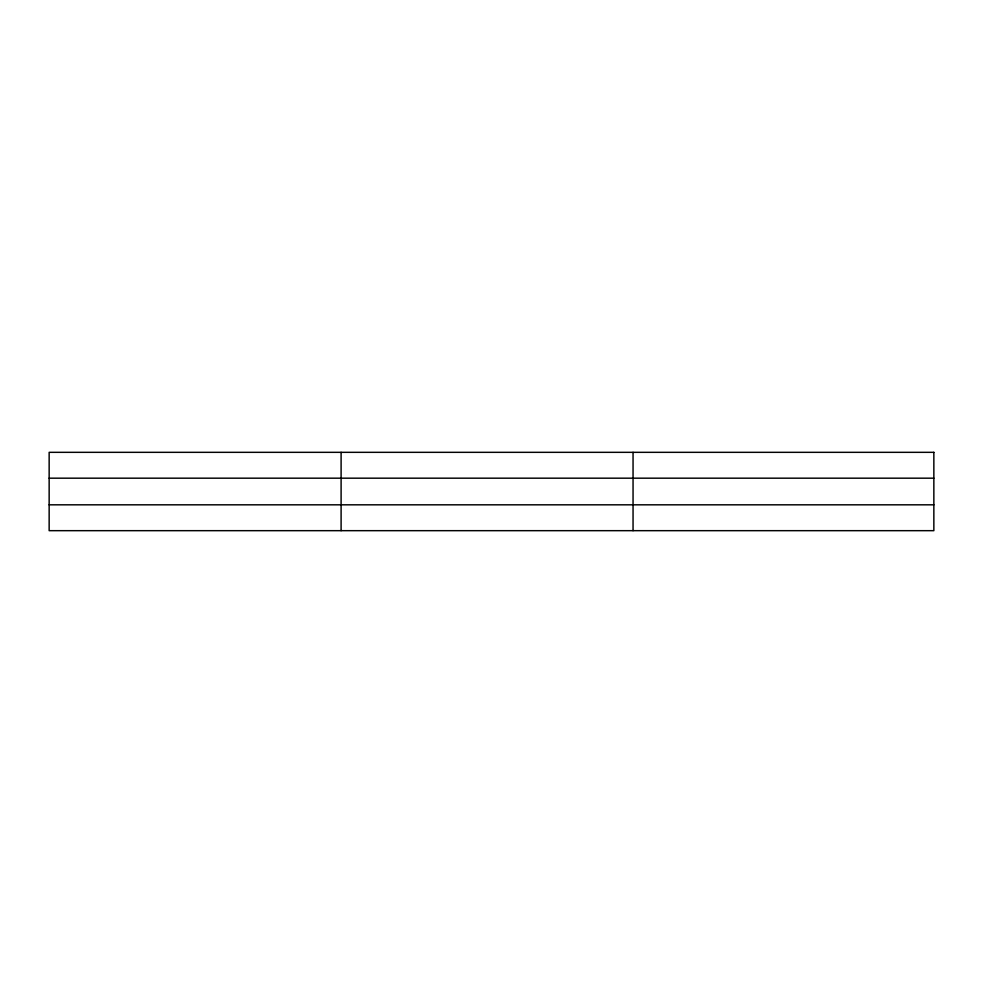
<?xml version="1.0" encoding="UTF-8"?>
<svg xmlns="http://www.w3.org/2000/svg" width="983" height="983" viewBox="0 0 983 983"><rect width="100%" height="100%" fill="white"/><g stroke="black" fill="none" stroke-linecap="round" stroke-linejoin="round"><path stroke-width="1.47" d="M341.101 452.327L341.101 530.673M633.052 452.327L633.052 530.673M49.15 478.18L933.85 478.18M49.15 504.82L933.85 504.82M933.85 452.327L933.85 530.673L49.15 530.673L49.15 452.327L933.85 452.327"/></g></svg>
